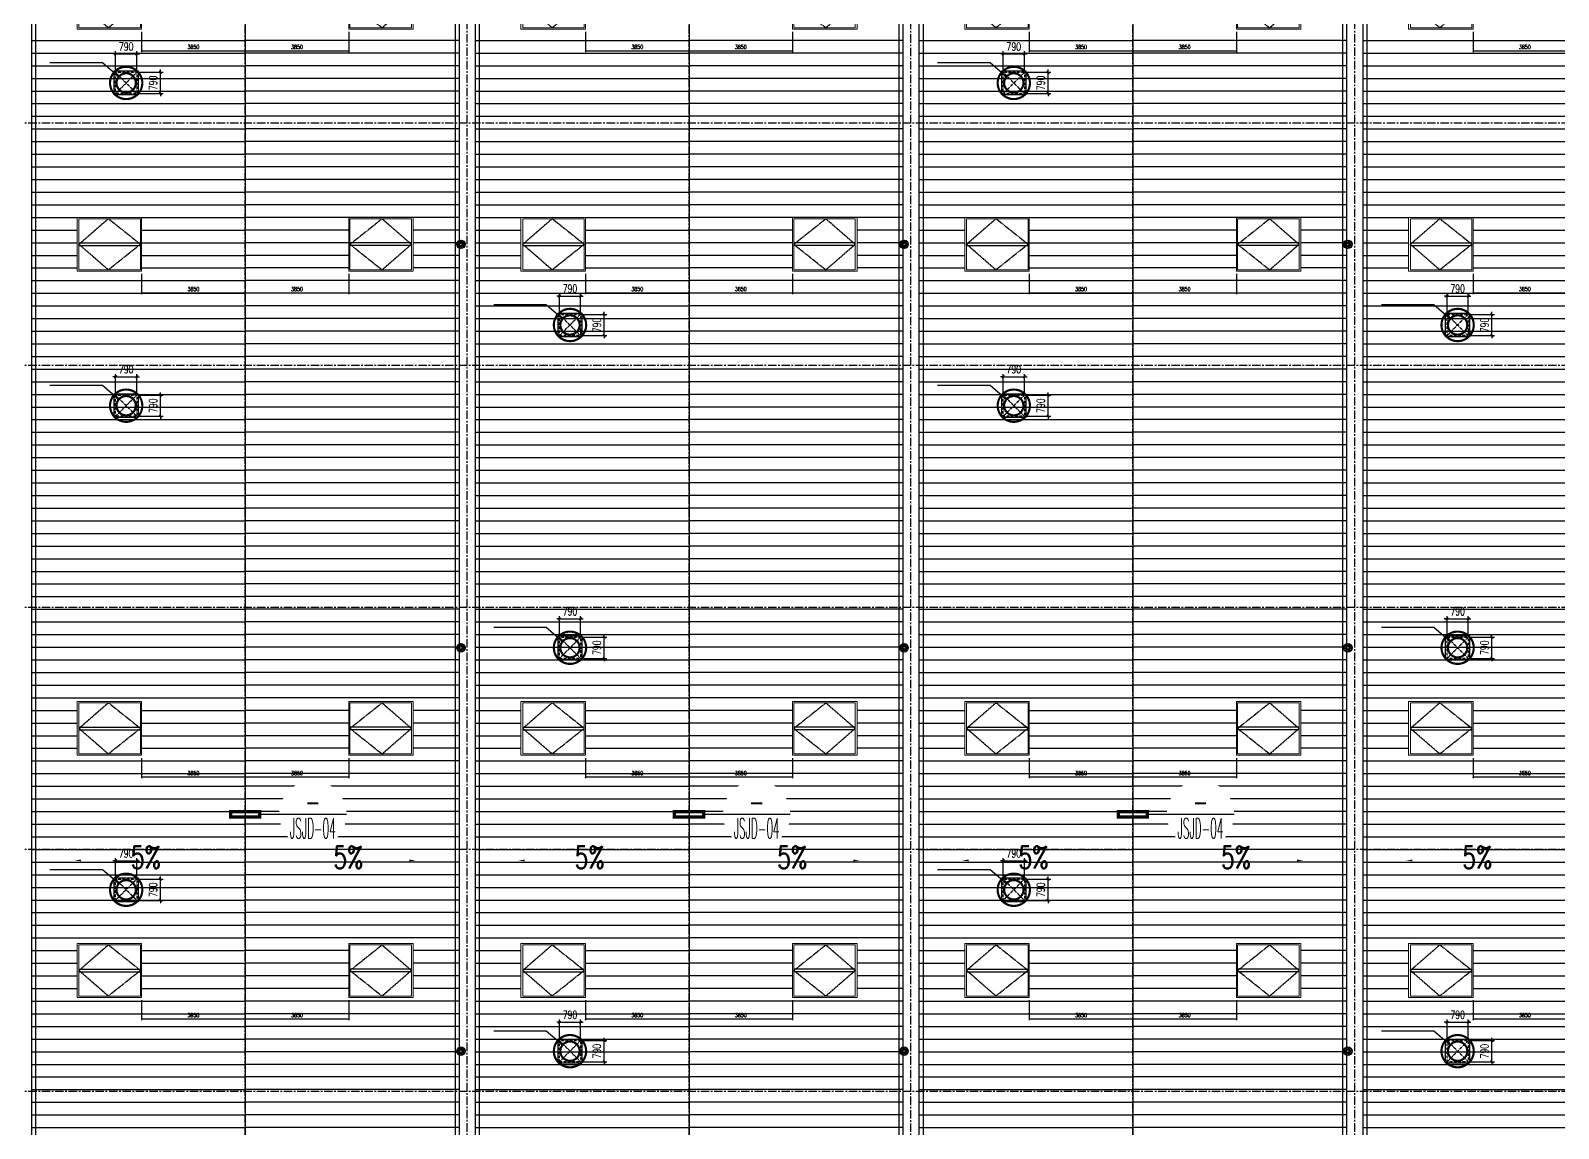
# Model space of a CAD drawing. Extents: x -599358 to 2865263, y -1062760 to 486533.
# Drawn here: x 178102 to 234905, y -845385 to -804563 of the extents above; entities that cross this region are included whole.
import ezdxf
from ezdxf.enums import TextEntityAlignment as Align

# ---------------------------------------------------------------- set-up
doc = ezdxf.new("R2010")
doc.units = 0
doc.set_wipeout_variables(frame=1)
for name, pattern in [('CENTER', [2, 1.25, -0.25, 0.25, -0.25]), ('DASH', [0.35, 0.25, -0.1]), ('HIDDEN', [0.375, 0.25, -0.125])]:
    doc.linetypes.add(name, pattern=pattern)
for name, color, linetype in [('3索引', 3, 'Continuous'), ('A-AXIS-DP', 126, 'Continuous'), ('A-AXIS-SYMB', 3, 'Continuous'), ('A-LIN-V', 9, 'Continuous'), ('A-SFCE', 30, 'Continuous'), ('A-WINDOW', 140, 'Continuous'), ('DIM_SYMB', 3, 'Continuous'), ('DOTE', 1, 'CENTER'), ('PUB_TEXT', 7, 'Continuous'), ('参考线', 8, 'Continuous'), ('外框', 1, 'HIDDEN'), ('屋面板111', 6, 'Continuous'), ('暖通', 7, 'Continuous'), ('虹吸雨水斗', 6, 'Continuous')]:
    doc.layers.add(name, color=color, linetype=linetype)
doc.layers.add('成型线', color=3, linetype='Continuous', lineweight=18)
doc.styles.add('_TCH_DIM', font='SIMPLEX', dxfattribs={"bigfont": 'GBCBIG'})
doc.styles.add('_TCH_DIM_T3', font='SIMPLEX', dxfattribs={"width": 0.705882, "bigfont": 'GBCBIG'})
doc.styles.add('卓越符号', font='ROMANS.shx', dxfattribs={"width": 0.7, "bigfont": 'CHINESE.shx'})
doc.dimstyles.new('_TCH_ARCH&&100', dxfattribs={"dimtxt": 297.5, "dimasz": 100, "dimexe": 100, "dimexo": 100, "dimgap": 126.25, "dimtad": 1, "dimdec": 0, "dimzin": 0, "dimdsep": 46, "dimtxsty": '_TCH_DIM_T3', "dimblk": 'ARCHTICK', "dimcen": 0.09, "dimclrt": 7, "dimazin": 2, "dimtfac": 1, "dimtdec": 0, "dimtix": 1, "dimtmove": 2, "dimatfit": 3, "dimfxl": 0, "dimtolj": 1, "dimtzin": 0, "dimarcsym": 0})
doc.dimstyles.new('_TCH_ARCH&&50', dxfattribs={"dimtxt": 148.75, "dimasz": 50, "dimexe": 50, "dimexo": 50, "dimgap": 63.125, "dimtad": 1, "dimdec": 0, "dimzin": 0, "dimdsep": 46, "dimtxsty": '_TCH_DIM_T3', "dimblk": 'ARCHTICK', "dimcen": 0.09, "dimclrt": 7, "dimazin": 2, "dimtfac": 1, "dimtdec": 0, "dimtix": 1, "dimtmove": 2, "dimatfit": 3, "dimfxl": 0, "dimtolj": 1, "dimtzin": 0, "dimarcsym": 0})

# ---------------------------------------------------------------- blocks, each defined once
blk = doc.blocks.new('343')
at = {"layer": 'DOTE', "ltscale": 250}
for p, q in [((1095699, -209583), (1095699, -103761)), ((1103949, -209418), (1103949, -103761)), ((1112199, -209583), (1112199, -103761)), ((1120449, -209426), (1120449, -103761)), ((1128699, -209583), (1128699, -103761)), ((1136949, -209417), (1136949, -103761)), ((1153449, -131423), (1035857, -131423)), ((1153449, -140423), (1035857, -140423)), ((1153449, -149423), (1035857, -149423)), ((1153449, -158423), (1035857, -158423)), ((1153449, -167423), (1035857, -167423))]:
    blk.add_line(p, q, dxfattribs=at)
blk = doc.blocks.new('块1')
at = {"layer": '屋面板111', "ltscale": 2500}
for p, q in [((178131, -301675), (186081, -301675)), ((178131, -302145), (186081, -302145)), ((194031, -301675), (186081, -301675)), ((194031, -302145), (186081, -302145)), ((178131, -302615), (186081, -302615)), ((194031, -302615), (186081, -302615)), ((178131, -303085), (186081, -303085)), ((194031, -303085), (186081, -303085)), ((178131, -303555), (186081, -303555)), ((194031, -303555), (186081, -303555)), ((178131, -304025), (186081, -304025)), ((194031, -304025), (186081, -304025)), ((178131, -304495), (186081, -304495)), ((178131, -304965), (186081, -304965)), ((194031, -304495), (186081, -304495)), ((194031, -304965), (186081, -304965)), ((178131, -305435), (186081, -305435)), ((194031, -305435), (186081, -305435)), ((178131, -305905), (186081, -305905)), ((194031, -305905), (186081, -305905)), ((178131, -306375), (186081, -306375)), ((194031, -306375), (186081, -306375)), ((178131, -306845), (186081, -306845)), ((194031, -306845), (186081, -306845)), ((178131, -307315), (186081, -307315)), ((178131, -307785), (186081, -307785)), ((194031, -307315), (186081, -307315)), ((194031, -307785), (186081, -307785)), ((178131, -308255), (186081, -308255)), ((194031, -308255), (186081, -308255)), ((178131, -308725), (186081, -308725)), ((194031, -308725), (186081, -308725)), ((178131, -309195), (186081, -309195)), ((194031, -309195), (186081, -309195)), ((178131, -309665), (186081, -309665)), ((178131, -310135), (186081, -310135)), ((194031, -309665), (186081, -309665)), ((194031, -310135), (186081, -310135)), ((178131, -310605), (186081, -310605)), ((194031, -310605), (186081, -310605)), ((178131, -311075), (186081, -311075)), ((194031, -311075), (186081, -311075)), ((178131, -311545), (186081, -311545)), ((194031, -311545), (186081, -311545)), ((178131, -312015), (186081, -312015)), ((194031, -312015), (186081, -312015)), ((178131, -312485), (186081, -312485)), ((178131, -312955), (186081, -312955)), ((194031, -312485), (186081, -312485)), ((194031, -312955), (186081, -312955)), ((178131, -313425), (186081, -313425)), ((194031, -313425), (186081, -313425)), ((178131, -313895), (186081, -313895)), ((194031, -313895), (186081, -313895)), ((178131, -314365), (186081, -314365)), ((194031, -314365), (186081, -314365)), ((178131, -314835), (186081, -314835)), ((194031, -314835), (186081, -314835)), ((178131, -315305), (186081, -315305)), ((178131, -315775), (186081, -315775)), ((194031, -315305), (186081, -315305)), ((194031, -315775), (186081, -315775)), ((178131, -316245), (186081, -316245)), ((194031, -316245), (186081, -316245)), ((178131, -316715), (186081, -316715)), ((194031, -316715), (186081, -316715)), ((178131, -317185), (186081, -317185)), ((194031, -317185), (186081, -317185)), ((178131, -317655), (186081, -317655)), ((194031, -317655), (186081, -317655)), ((178131, -318125), (186081, -318125)), ((178131, -318595), (186081, -318595)), ((194031, -318125), (186081, -318125)), ((194031, -318595), (186081, -318595)), ((178131, -319065), (186081, -319065)), ((194031, -319065), (186081, -319065)), ((178131, -319535), (186081, -319535)), ((194031, -319535), (186081, -319535)), ((178131, -320005), (186081, -320005)), ((194031, -320005), (186081, -320005)), ((178131, -320475), (186081, -320475)), ((194031, -320475), (186081, -320475)), ((178131, -320945), (186081, -320945)), ((178131, -321415), (186081, -321415)), ((194031, -320945), (186081, -320945)), ((194031, -321415), (186081, -321415)), ((178131, -321885), (186081, -321885)), ((194031, -321885), (186081, -321885)), ((178131, -322355), (186081, -322355)), ((194031, -322355), (186081, -322355)), ((178131, -322825), (186081, -322825)), ((194031, -322825), (186081, -322825)), ((178131, -323295), (186081, -323295)), ((178131, -323765), (186081, -323765)), ((194031, -323295), (186081, -323295)), ((194031, -323765), (186081, -323765)), ((178131, -324235), (186081, -324235)), ((194031, -324235), (186081, -324235)), ((178131, -324705), (186081, -324705)), ((194031, -324705), (186081, -324705)), ((178131, -325175), (186081, -325175)), ((194031, -325175), (186081, -325175)), ((178131, -325645), (186081, -325645)), ((194031, -325645), (186081, -325645)), ((178131, -326115), (186081, -326115)), ((178131, -326585), (186081, -326585)), ((194031, -326115), (186081, -326115)), ((194031, -326585), (186081, -326585)), ((178131, -327055), (186081, -327055)), ((194031, -327055), (186081, -327055)), ((178131, -327525), (186081, -327525)), ((194031, -327525), (186081, -327525)), ((178131, -327995), (186081, -327995)), ((194031, -327995), (186081, -327995)), ((178131, -328465), (186081, -328465)), ((194031, -328465), (186081, -328465)), ((178131, -328935), (186081, -328935)), ((178131, -329405), (186081, -329405)), ((194031, -328935), (186081, -328935)), ((194031, -329405), (186081, -329405)), ((178131, -329875), (186081, -329875)), ((194031, -329875), (186081, -329875)), ((178131, -330345), (186081, -330345)), ((194031, -330345), (186081, -330345)), ((178131, -330815), (186081, -330815)), ((194031, -330815), (186081, -330815)), ((178131, -331285), (186081, -331285)), ((194031, -331285), (186081, -331285)), ((178131, -331755), (186081, -331755)), ((178131, -332225), (186081, -332225)), ((194031, -331755), (186081, -331755)), ((194031, -332225), (186081, -332225)), ((178131, -332695), (186081, -332695)), ((194031, -332695), (186081, -332695)), ((178131, -333165), (186081, -333165)), ((194031, -333165), (186081, -333165)), ((178131, -333635), (186081, -333635)), ((194031, -333635), (186081, -333635)), ((178131, -334105), (186081, -334105)), ((194031, -334105), (186081, -334105)), ((178131, -334575), (186081, -334575)), ((178131, -335045), (186081, -335045)), ((194031, -334575), (186081, -334575)), ((194031, -335045), (186081, -335045)), ((178131, -335515), (186081, -335515)), ((194031, -335515), (186081, -335515)), ((178131, -335985), (186081, -335985)), ((194031, -335985), (186081, -335985)), ((178131, -336455), (186081, -336455)), ((194031, -336455), (186081, -336455)), ((178131, -336925), (186081, -336925)), ((178131, -337395), (186081, -337395)), ((194031, -336925), (186081, -336925)), ((194031, -337395), (186081, -337395)), ((178131, -337865), (186081, -337865)), ((194031, -337865), (186081, -337865)), ((178131, -338335), (186081, -338335)), ((194031, -338335), (186081, -338335)), ((178131, -338805), (186081, -338805)), ((194031, -338805), (186081, -338805)), ((178131, -339275), (186081, -339275)), ((194031, -339275), (186081, -339275)), ((178131, -339745), (186081, -339745)), ((178131, -340215), (186081, -340215)), ((194031, -339745), (186081, -339745)), ((194031, -340215), (186081, -340215)), ((178131, -340685), (186081, -340685)), ((194031, -340685), (186081, -340685)), ((178131, -341155), (186081, -341155)), ((194031, -341155), (186081, -341155)), ((178131, -341625), (186081, -341625)), ((194031, -341625), (186081, -341625)), ((178131, -342095), (186081, -342095)), ((194031, -342095), (186081, -342095))]:
    blk.add_line(p, q, dxfattribs=at)
for points in [[(178131, -286355), (178131, -377155)], [(194031, -286355), (194031, -377155)]]:
    blk.add_lwpolyline(points, dxfattribs=at)
blk = doc.blocks.new('卓越-指向索引')
blk.add_wipeout([(0, 5), (-0.52, 4.97), (-1.04, 4.89), (-1.55, 4.76), (-2.03, 4.57), (-2.5, 4.33), (-2.94, 4.05), (-3.35, 3.72), (-3.72, 3.35), (-4.05, 2.94), (-4.33, 2.5), (-4.57, 2.03), (-4.76, 1.55), (-4.89, 1.04), (-4.97, 0.52), (-5, 0), (-4.97, -0.52), (-4.89, -1.04), (-4.76, -1.55), (-4.57, -2.03), (-4.33, -2.5), (-4.05, -2.94), (-3.72, -3.35), (-3.35, -3.72), (-2.94, -4.05), (-2.5, -4.33), (-2.03, -4.57), (-1.55, -4.76), (-1.04, -4.89), (-0.52, -4.97), (0, -5), (0.52, -4.97), (1.04, -4.89), (1.55, -4.76), (2.03, -4.57), (2.5, -4.33), (2.94, -4.05), (3.35, -3.72), (3.72, -3.35), (4.05, -2.94), (4.33, -2.5), (4.57, -2.03), (4.76, -1.55), (4.89, -1.04), (4.97, -0.52), (5, 0), (4.97, 0.52), (4.89, 1.04), (4.76, 1.55), (4.57, 2.03), (4.33, 2.5), (4.05, 2.94), (3.72, 3.35), (3.35, 3.72), (2.94, 4.05), (2.5, 4.33), (2.03, 4.57), (1.55, 4.76), (1.04, 4.89), (0.52, 4.97)])
blk.add_line((-5, 0), (5, 0))
at = {"color": 0, "style": '卓越符号', "width": 0.7, "flags": 8}
blk.add_attdef('索引编号', text='', height=3, dxfattribs=at).set_placement((0, 0.37), align=Align.CENTER)
at = {"color": 0, "style": '卓越符号', "width": 0.892319, "flags": 8}
blk.add_attdef('图号', text='', height=3, dxfattribs=at).set_placement((-3.41, -3.6), (3.41, -3.6), align=Align.FIT)
blk = doc.blocks.new('“奔腾”虹吸雨水斗')
at = {"layer": '虹吸雨水斗', "lineweight": 25}
for p, q in [((946982, 86753), (947040, 86688)), ((947052, 86699), (946987, 86758)), ((947048, 86793), (947066, 86707)), ((947082, 86711), (947055, 86795)), ((947125, 86795), (947098, 86711)), ((947114, 86707), (947132, 86793)), ((947194, 86758), (947128, 86699)), ((947140, 86688), (947199, 86753)), ((946944, 86685), (947028, 86658)), ((947028, 86641), (946944, 86614)), ((947032, 86673), (946946, 86692)), ((946946, 86607), (947032, 86625)), ((947040, 86611), (946982, 86546)), ((946987, 86541), (947052, 86600)), ((947066, 86592), (947048, 86506)), ((947055, 86504), (947082, 86587)), ((947098, 86587), (947125, 86504)), ((947132, 86506), (947114, 86592)), ((947128, 86600), (947194, 86541)), ((947199, 86546), (947140, 86611)), ((947234, 86692), (947148, 86673)), ((947148, 86625), (947234, 86607)), ((947152, 86658), (947236, 86685)), ((947236, 86614), (947152, 86641))]:
    blk.add_line(p, q, dxfattribs=at)
for radius in [150, 47.6]:
    blk.add_circle((947090, 86649), radius, dxfattribs=at)
for centre, start, end in [((947057, 86706), 231.6382, 8.3675), ((947090, 86715), 201.6382, 338.3675), ((947123, 86706), 171.6382, 308.3675), ((947025, 86649), 291.6382, 68.3675), ((947034, 86682), 261.6382, 38.3675), ((947034, 86617), 321.6382, 98.3675), ((947057, 86593), 351.6382, 128.3675), ((947090, 86584), 21.6382, 158.3675), ((947123, 86593), 51.6382, 188.3675), ((947147, 86682), 141.6382, 278.3675), ((947147, 86617), 81.6382, 218.3675), ((947155, 86649), 111.6382, 248.3675)]:
    blk.add_arc(centre, 8.82, start, end, dxfattribs=at)
blk = doc.blocks.new('_ArchTick')
at = {"color": 0, "linetype": 'ByBlock', "const_width": 0.4}
blk.add_lwpolyline([(-0.5, -0.5), (0.5, 0.5)], dxfattribs=at)
blk = doc.blocks.new('*D1776')
at = {"layer": 'A-AXIS-DP', "color": 0, "lineweight": -2, "transparency": 16777216}
for p, q in [((-495, 395), (-1374, 395)), ((-1274, 395), (-1274, 495)), ((-1274, 395), (-1274, -395)), ((-495, -395), (-1374, -395)), ((-1274, -395), (-1274, -495))]:
    blk.add_line(p, q, dxfattribs=at)
at = {"layer": 'Defpoints', "color": 0, "transparency": 16777216}
for p in [(-395, 395), (-1274, -395), (-395, -395)]:
    blk.add_point(p, dxfattribs=at)
at = {"layer": 'A-AXIS-DP', "color": 0, "lineweight": -2, "transparency": 16777216, "xscale": 100, "yscale": 100, "zscale": 100}
for p, rotation in [((-1274, 395), 270), ((-1274, -395), 90)]:
    blk.add_blockref('_ArchTick', p, dxfattribs=dict(at, rotation=rotation))
at = {"layer": 'A-AXIS-DP', "color": 7, "transparency": 16777216, "insert": (-999, 0), "char_height": 297.5, "attachment_point": 5, "rotation": 270, "style": '_TCH_DIM_T3'}
blk.add_mtext('\\A1;790', dxfattribs=at)
blk = doc.blocks.new('*D1777')
at = {"layer": 'A-AXIS-DP', "color": 0, "lineweight": -2, "transparency": 16777216}
for p, q in [((-395, -495), (-395, -1178)), ((395, -495), (395, -1178)), ((-395, -1078), (-495, -1078)), ((395, -1078), (-395, -1078)), ((395, -1078), (495, -1078))]:
    blk.add_line(p, q, dxfattribs=at)
at = {"layer": 'Defpoints', "color": 0, "transparency": 16777216}
for p in [(-395, -395), (395, -395), (-395, -1078)]:
    blk.add_point(p, dxfattribs=at)
at = {"layer": 'A-AXIS-DP', "color": 0, "lineweight": -2, "transparency": 16777216, "xscale": 100, "yscale": 100, "zscale": 100}
blk.add_blockref('_ArchTick', (-395, -1078), dxfattribs=at)
at = {"layer": 'A-AXIS-DP', "color": 0, "lineweight": -2, "transparency": 16777216, "xscale": 100, "yscale": 100, "zscale": 100, "rotation": 180}
blk.add_blockref('_ArchTick', (395, -1078), dxfattribs=at)
at = {"layer": 'A-AXIS-DP', "color": 7, "transparency": 16777216, "insert": (0, -1353), "char_height": 297.5, "attachment_point": 5, "rotation": 180, "style": '_TCH_DIM_T3'}
blk.add_mtext('\\A1;790', dxfattribs=at)
blk = doc.blocks.new('44')
blk.add_wipeout([(277496, 745320), (279896, 745320), (279896, 747320), (277496, 747320)]).dxf.layer = '参考线'
at = {"color": 2}
for p, q in [((277566, 746370), (279851, 746370)), ((277566, 746270), (279851, 746270))]:
    blk.add_line(p, q, dxfattribs=at)
at = {"layer": '外框'}
for points in [[(279851, 746320), (278658, 747270), (277566, 746320)], [(279851, 746320), (278658, 745370), (277566, 746320)]]:
    blk.add_lwpolyline(points, dxfattribs=at)
at = {"layer": '成型线'}
blk.add_line((279896, 745320), (279896, 747320), dxfattribs=at)
blk.add_lwpolyline([(279896, 745320), (277496, 745320), (277496, 747320), (279896, 747320)], dxfattribs=at)
blk.add_lwpolyline([(279851, 745370), (279851, 747270), (277566, 747270), (277566, 745370)], close=True, dxfattribs=at)
blk = doc.blocks.new('*D2415')
at = {"layer": 'A-WINDOW', "color": 0, "lineweight": -2, "transparency": 16777216}
for p, q in [((293946, 817220), (293946, 816470)), ((297796, 817220), (297796, 816470)), ((293946, 816520), (297796, 816520))]:
    blk.add_line(p, q, dxfattribs=at)
at = {"layer": 'Defpoints', "color": 0, "transparency": 16777216}
for p in [(293946, 817270), (297796, 817270), (297796, 816520)]:
    blk.add_point(p, dxfattribs=at)
at = {"layer": 'A-WINDOW', "color": 0, "lineweight": -2, "transparency": 16777216, "xscale": 50, "yscale": 50, "zscale": 50, "rotation": 180}
blk.add_blockref('_ArchTick', (293946, 816520), dxfattribs=at)
at = {"layer": 'A-WINDOW', "color": 0, "lineweight": -2, "transparency": 16777216, "xscale": 50, "yscale": 50, "zscale": 50}
blk.add_blockref('_ArchTick', (297796, 816520), dxfattribs=at)
at = {"layer": 'A-WINDOW', "color": 7, "transparency": 16777216, "insert": (295871, 816658), "char_height": 148.8, "attachment_point": 5, "style": '_TCH_DIM_T3'}
blk.add_mtext('\\A1;3850', dxfattribs=at)
blk = doc.blocks.new('*D2416')
at = {"layer": 'A-WINDOW', "color": 0, "lineweight": -2, "transparency": 16777216}
for p, q in [((297796, 817220), (297796, 816470)), ((301646, 817220), (301646, 816470)), ((297796, 816520), (301646, 816520))]:
    blk.add_line(p, q, dxfattribs=at)
at = {"layer": 'Defpoints', "color": 0, "transparency": 16777216}
for p in [(297796, 817270), (301646, 817270), (301646, 816520)]:
    blk.add_point(p, dxfattribs=at)
at = {"layer": 'A-WINDOW', "color": 0, "lineweight": -2, "transparency": 16777216, "xscale": 50, "yscale": 50, "zscale": 50, "rotation": 180}
blk.add_blockref('_ArchTick', (297796, 816520), dxfattribs=at)
at = {"layer": 'A-WINDOW', "color": 0, "lineweight": -2, "transparency": 16777216, "xscale": 50, "yscale": 50, "zscale": 50}
blk.add_blockref('_ArchTick', (301646, 816520), dxfattribs=at)
at = {"layer": 'A-WINDOW', "color": 7, "transparency": 16777216, "insert": (299721, 816658), "char_height": 148.8, "attachment_point": 5, "style": '_TCH_DIM_T3'}
blk.add_mtext('\\A1;3850', dxfattribs=at)
blk = doc.blocks.new('fengji')
at = {"layer": 'DIM_SYMB'}
for p, q in [((324.2, -267.9), (884.2, -747.9)), ((884.2, -747.9), (2834.2, -747.9))]:
    blk.add_line(p, q, dxfattribs=at)
at = {"layer": 'DIM_SYMB', "const_width": 40}
blk.add_lwpolyline([(310.3, -253.5, -1), (338.1, -282.3, -1)], format="xyb", close=True, dxfattribs=at)
at = {"layer": '暖通', "color": 7, "linetype": 'DASH', "ltscale": 0.5}
for p, q in [((-395, 395), (395, -395)), ((395, 395), (-395, -395))]:
    blk.add_line(p, q, dxfattribs=at)
at = {"layer": '暖通', "color": 7, "const_width": 79.8}
for points in [[(0, -600.2, -1), (0, 600.2, -1)], [(0, -600.2, 1), (0, 600.2, 1)]]:
    blk.add_lwpolyline(points, format="xyb", dxfattribs=at)
at = {"layer": '暖通', "color": 7, "ltscale": 0.5}
blk.add_lwpolyline([(-445, 445), (445, 445), (445, -445), (-445, -445)], close=True, dxfattribs=at)
at = {"layer": '暖通', "color": 7, "linetype": 'DASH', "const_width": 79.8}
for points in [[(0, -358.3, -1), (0, 358.3, -1)], [(0, -358.3, 1), (0, 358.3, 1)]]:
    blk.add_lwpolyline(points, format="xyb", dxfattribs=at)
at = {"layer": '暖通', "color": 7, "linetype": 'DASH', "ltscale": 0.5}
blk.add_lwpolyline([(-395, 395), (395, 395), (395, -395), (-395, -395)], close=True, dxfattribs=at)
at = {"layer": 'A-AXIS-DP'}
for p1, distance, picture, middle in [((-395, 395), -879.2, '*D1776', (-999.2, 0)), ((395, -395), 682.9, '*D1777', (0, -1352.9))]:
    dim = blk.add_aligned_dim(p1=p1, p2=(-395, -395), distance=distance, dimstyle='_TCH_ARCH&&100', dxfattribs=at)
    dim.commit()
    dim.dimension.update_dxf_attribs({"geometry": picture, "text_midpoint": middle})
blk = doc.blocks.new('A$C87272f5e')
at = {"layer": '暖通', "rotation": 180}
for p in [(47325, -16500), (80325, -16500), (63825, -25500), (96825, -25500), (47325, -28500), (80325, -28500), (63825, -37500), (96825, -37500), (47325, -46500), (80325, -46500), (63825, -52500), (96825, -52500)]:
    blk.add_blockref('fengji', p, dxfattribs=at)
blk = doc.blocks.new('nr3453464')
at = {"layer": 'A-LIN-V'}
blk.add_blockref('44', (14050, 72000), dxfattribs=at)
at = {"layer": 'A-LIN-V', "xscale": -0.9999999999999998}
blk.add_blockref('44', (581541.6, 72000), dxfattribs=at)
at = {"layer": 'A-WINDOW', "color": 1}
for p1, p2, picture, middle in [((293945.8, 817270), (297795.8, 817270), '*D2415', (295870.8, 816657.5)), ((297795.8, 817270), (301645.8, 817270), '*D2416', (299720.8, 816657.5))]:
    dim = blk.add_aligned_dim(p1=p1, p2=p2, distance=-750, dimstyle='_TCH_ARCH&&50', dxfattribs=at)
    dim.commit()
    dim.dimension.update_dxf_attribs({"geometry": picture, "text_midpoint": middle})
blk = doc.blocks.new('A$C70486d9b')
at = {"layer": 'A-WINDOW'}
for p in [(-246046, -831820), (-229546, -831820), (-213046, -831820), (-196546, -831820), (-246046, -840820), (-229546, -840820), (-213046, -840820), (-196546, -840820), (-246046, -858820), (-229546, -858820), (-213046, -858820), (-196546, -858820), (-246046, -867820), (-229546, -867820), (-213046, -867820), (-196546, -867820)]:
    blk.add_blockref('nr3453464', p, dxfattribs=at)

msp = doc.modelspace()

# ---------------------------------------------------------------- linework, layer by layer
at = {"layer": '3索引', "linetype": 'DASH', "ltscale": 1250, "const_width": 125}
for points in [[(185540.5, -833604.5), (186622.2, -833604.5), (186622.2, -833801.1), (185540.5, -833801.1)], [(202040.5, -833604.5), (203122.2, -833604.5), (203122.2, -833801.1), (202040.5, -833801.1)], [(218540.5, -833604.5), (219622.2, -833604.5), (219622.2, -833801.1), (218540.5, -833801.1)]]:
    msp.add_lwpolyline(points, close=True, dxfattribs=at)
at = {"layer": '3索引'}
for points in [[(186622.2, -833702.8), (187187.6, -833702.8), (188595.5, -833702.8)], [(203122.2, -833702.8), (203687.6, -833702.8), (205095.5, -833702.8)], [(219622.2, -833702.8), (220187.6, -833702.8), (221595.5, -833702.8)]]:
    msp.add_lwpolyline(points, dxfattribs=at)
at = {"layer": 'A-AXIS-SYMB'}
for points in [[(181665.5, -835419.8, 0, 0, 0), (179735.5, -835419.8, 0, 64, 0), (179975.5, -835419.8, 0, 0, 0)], [(190497.2, -835419.8, 0, 0, 0), (192427.2, -835419.8, 0, 64, 0), (192187.2, -835419.8, 0, 0, 0)], [(198165.5, -835419.8, 0, 0, 0), (196235.5, -835419.8, 0, 64, 0), (196475.5, -835419.8, 0, 0, 0)], [(206997.2, -835419.8, 0, 0, 0), (208927.2, -835419.8, 0, 64, 0), (208687.2, -835419.8, 0, 0, 0)], [(214665.5, -835419.8, 0, 0, 0), (212735.5, -835419.8, 0, 64, 0), (212975.5, -835419.8, 0, 0, 0)], [(223497.2, -835419.8, 0, 0, 0), (225427.2, -835419.8, 0, 64, 0), (225187.2, -835419.8, 0, 0, 0)], [(231165.5, -835419.8, 0, 0, 0), (229235.5, -835419.8, 0, 64, 0), (229475.5, -835419.8, 0, 0, 0)]]:
    msp.add_lwpolyline(points, format="xyseb", dxfattribs=at)
at = {"layer": 'A-LIN-V'}
for points in [[(178281.4, -789611.4), (178281.4, -880411.4)], [(193881.4, -789611.4), (193881.4, -880411.4)], [(194781.4, -789611.4), (194781.4, -880411.4)], [(210381.4, -789611.4), (210381.4, -880411.4)], [(211281.4, -789611.4), (211281.4, -880411.4)], [(226881.4, -789611.4), (226881.4, -880411.4)], [(227781.4, -789611.4), (227781.4, -880411.4)]]:
    msp.add_lwpolyline(points, dxfattribs=at)
at = {"layer": 'A-SFCE'}
for p, q in [((186081.4, -789611.4), (186081.4, -880411.4)), ((202581.4, -789611.4), (202581.4, -880411.4)), ((219081.4, -789611.4), (219081.4, -880411.4))]:
    msp.add_line(p, q, dxfattribs=at)

# ---------------------------------------------------------------- block references
at = {"layer": 'DOTE', "linetype": 'ByBlock'}
msp.add_blockref('343', (-909618.1, -676588.3), dxfattribs=at)
at = {"layer": '屋面板111'}
for p in [(0, -503256.1), (16500, -503256.1), (33000, -503256.1), (49500, -503256.1)]:
    msp.add_blockref('块1', p, dxfattribs=at)
at = {"layer": '虹吸雨水斗', "xscale": 1.061320754715, "yscale": 1.061320754715, "zscale": 1.061320754715}
for p in [(-811063, -904474.2), (-794591.3, -904474.2), (-778091.3, -904474.2), (-811063, -919474.2), (-794591.3, -919474.2), (-778091.3, -919474.2), (-811063, -934474.2), (-794591.3, -934474.2), (-778091.3, -934474.2)]:
    msp.add_blockref('“奔腾”虹吸雨水斗', p, dxfattribs=at)

# ---------------------------------------------------------------- texts
at = {"layer": 'PUB_TEXT', "style": '_TCH_DIM', "width": 0.7}
for p in [(181833.4, -835725.8), (189362.9, -835725.8), (198333.4, -835725.8), (205862.9, -835725.8), (214833.4, -835725.8), (222362.9, -835725.8), (231333.4, -835725.8)]:
    msp.add_text('5%', height=841.54, dxfattribs=at).set_placement(p)

# ---------------------------------------------------------------- next in the draw order: block references
at = {"layer": '3索引', "color": 7}
ref = msp.add_blockref('卓越-指向索引', (188595.5, -833702.8), dxfattribs=dict(at, xscale=250, yscale=250, zscale=250))
ref.add_attrib('索引编号', '-', dxfattribs={"layer": '0', "color": 0, "height": 750, "style": '卓越符号', "width": 0.7}).set_placement((188595.5, -833611.5), align=Align.CENTER)
ref.add_attrib('图号', 'JSJD-04', dxfattribs={"layer": '0', "color": 0, "height": 750, "style": '卓越符号', "width": 0.348426}).set_placement((187743.9, -834603.2), (189448.7, -834603.2), align=Align.FIT)
ref = msp.add_blockref('卓越-指向索引', (205095.5, -833702.8), dxfattribs=dict(at, xscale=250, yscale=250, zscale=250))
ref.add_attrib('索引编号', '-', dxfattribs={"layer": '0', "color": 0, "height": 750, "style": '卓越符号', "width": 0.7}).set_placement((205095.5, -833611.5), align=Align.CENTER)
ref.add_attrib('图号', 'JSJD-04', dxfattribs={"layer": '0', "color": 0, "height": 750, "style": '卓越符号', "width": 0.348426}).set_placement((204243.9, -834603.2), (205948.7, -834603.2), align=Align.FIT)
ref = msp.add_blockref('卓越-指向索引', (221595.5, -833702.8), dxfattribs=dict(at, xscale=250, yscale=250, zscale=250))
ref.add_attrib('索引编号', '-', dxfattribs={"layer": '0', "color": 0, "height": 750, "style": '卓越符号', "width": 0.7}).set_placement((221595.5, -833611.5), align=Align.CENTER)
ref.add_attrib('图号', 'JSJD-04', dxfattribs={"layer": '0', "color": 0, "height": 750, "style": '卓越符号', "width": 0.348426}).set_placement((220743.9, -834603.2), (222448.7, -834603.2), align=Align.FIT)

# ---------------------------------------------------------------- next in the draw order: block references
at = {"layer": '虹吸雨水斗', "ltscale": 50}
msp.add_blockref('A$C87272f5e', (134331.4, -790011.4), dxfattribs=at)

# ---------------------------------------------------------------- next in the draw order: block references
at = {"layer": 'A-SFCE', "ltscale": 50}
msp.add_blockref('A$C70486d9b', (134331.4, -790011.4), dxfattribs=at)

doc.saveas('drawing.dxf')
